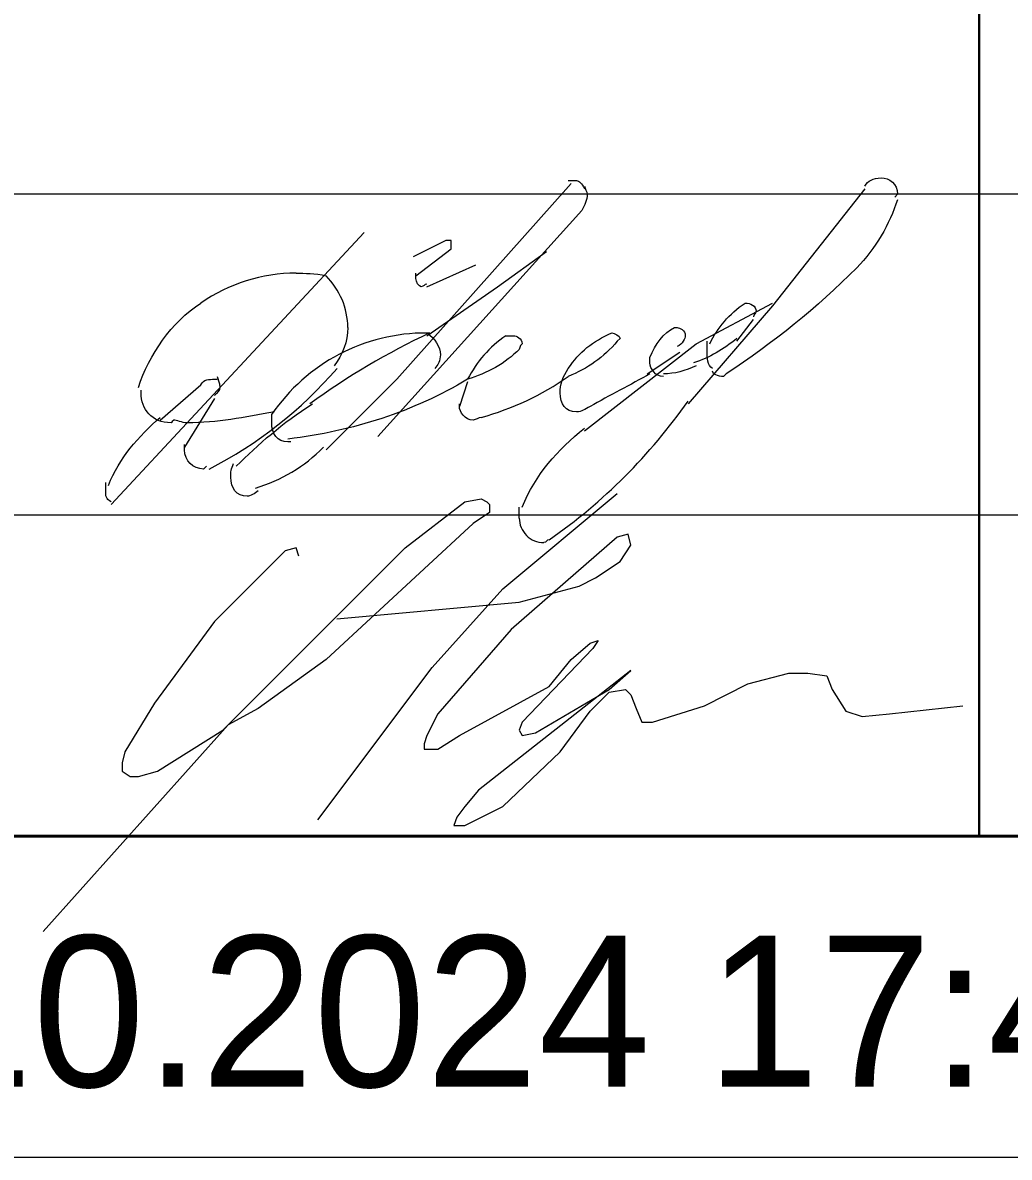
# Model space of a CAD drawing. Header units: millimetres. Extents: x 2294 to 908349, y -83289 to 219220.
# Drawn here: x 787633 to 789218, y 157873 to 159696 of the extents above; entities that cross this region are included whole.
import ezdxf

# ---------------------------------------------------------------- set-up
doc = ezdxf.new("R2010")
doc.units = ezdxf.units.MM
doc.layers.add('PDF _Геометрия', color=7, linetype='Continuous')
doc.layers.add('PDF _Текст', color=7, linetype='Continuous')

msp = doc.modelspace()

# ---------------------------------------------------------------- linework, layer by layer
at = {"layer": 'PDF _Геометрия', "lineweight": 18}
msp.add_lwpolyline([(803106.3, 219215.1), (716260.6, 219215.1), (716260.6, 157873.2), (803106.3, 157873.2)], dxfattribs=at)
at = {"layer": 'PDF _Геометрия', "lineweight": 40}
msp.add_lwpolyline([(802599.2, 218699.3), (802599.2, 158389), (718324, 158389), (718324, 218699.3)], close=True, dxfattribs=at)
at = {"layer": 'PDF _Геометрия', "lineweight": 30}
msp.add_lwpolyline([(789169.7, 164067.7), (789169.7, 158389)], dxfattribs=at)
at = {"layer": 'PDF _Геометрия', "color": 5, "lineweight": 9}
for points in [[(788514, 159438.2), (788234.2, 159123.4), (788120.5, 159009.8)], [(788986.1, 159429.5), (788837.5, 159241.5), (788702, 159084.1)], [(789038.6, 159420.7), (789034.2, 159416.3)], [(788203.6, 159031.6), (788531.5, 159394.5)], [(788181.7, 159359.5), (787775.2, 158922.4)], [(788264.8, 159289.6), (788321.6, 159333.3), (788321.6, 159346.4), (788312.9, 159346.4), (788260.4, 159320.2)], [(788282.3, 159193.4), (788395.9, 159272.1), (788474.6, 159328.9)], [(788282.3, 159272.1), (788361, 159307.1)], [(788535.8, 159040.4), (788715.1, 159180.3), (788837.5, 159245.9)], [(788793.8, 159245.9), (788793.8, 159245.9)], [(788780.6, 159184.7), (788806.9, 159219.6)], [(788579.5, 159197.8), (788579.5, 159197.8)], [(788697.6, 159193.4), (788697.6, 159193.4)], [(788592.7, 159189), (788588.3, 159184.7)], [(788636.4, 159132.2), (788688.8, 159167.2)], [(788347.9, 159119.1), (788334.7, 159079.7)], [(788662.6, 159127.8), (788662.6, 159127.8)], [(787853.9, 159057.9), (787919.4, 159114.7)], [(788496.5, 159101.6), (788496.5, 159101.6)], [(787941.3, 159092.8), (787893.2, 159014.2)], [(787928.2, 158983.6), (787923.8, 158979.2)], [(788107.4, 158415.3), (788291, 158660.1), (788404.7, 158786.8), (788588.3, 158939.8)], [(788076.8, 158839.3), (788072.4, 158852.4), (788055, 158848), (787941.3, 158734.4), (787845.1, 158603.2), (787797, 158524.5), (787792.7, 158507.1), (787792.7, 158493.9), (787805.8, 158485.2), (787818.9, 158485.2), (787849.5, 158493.9), (787954.4, 158559.5), (788247.3, 158852.4), (788343.5, 158926.7), (788369.7, 158931.1), (788378.5, 158926.7), (788382.8, 158922.4), (788382.8, 158909.2), (788356.6, 158891.8), (788120.5, 158673.2), (788011.2, 158594.5), (787963.2, 158568.3), (787665.9, 158236)], [(788138, 158738.7), (788430.9, 158765), (788527.1, 158791.2), (788553.3, 158804.3), (788592.7, 158830.6), (788610.1, 158856.8), (788605.8, 158874.3), (788588.3, 158869.9), (788417.8, 158721.3), (788299.8, 158585.7), (788282.3, 158550.8), (788277.9, 158537.7), (788277.9, 158528.9), (788299.8, 158528.9), (788334.7, 158550.8), (788479, 158629.5), (788514, 158673.2), (788544.6, 158699.4), (788557.7, 158703.8), (788548.9, 158690.7), (788435.3, 158572.6), (788430.9, 158559.5), (788435.3, 158550.8), (788457.1, 158555.1), (788575.2, 158625.1), (788610.1, 158655.7), (788365.3, 158463.3), (788343.5, 158437.1), (788330.4, 158419.6), (788326, 158406.5), (788343.5, 158406.5), (788404.7, 158437.1), (788496.5, 158524.5), (788544.6, 158590.1), (788575.2, 158620.7), (788601.4, 158625.1), (788610.1, 158616.3), (788618.9, 158594.5), (788627.6, 158572.6), (788645.1, 158572.6), (788728.2, 158598.9), (788798.1, 158633.8), (788863.7, 158651.3), (788894.3, 158651.3), (788924.9, 158646.9), (788933.6, 158625.1), (788955.5, 158590.1), (788981.7, 158581.4), (789025.4, 158585.7), (789143.5, 158598.9)]]:
    msp.add_lwpolyline(points, dxfattribs=at)
at = {"layer": 'PDF _Геометрия', "lineweight": 9}
for points in [[(790205.8, 159420.7), (783491, 159420.7)], [(790205.8, 158904.9), (783491, 158904.9)]]:
    msp.add_lwpolyline(points, dxfattribs=at)
at = {"layer": 'PDF _Геометрия', "color": 5, "lineweight": 9}
msp.add_lwpolyline([(788973, 159302.7, -0.052948), (788763.2, 159132.2), (788758.8, 159127.8)], format="xyb", dxfattribs=at)
for centre, radius, start, end in [((788071.7, 159028.9), 265, 89.8324, 125.062), ((788036.1, 159205.1), 119.4, 0.6676, 44.9997), ((788280.6, 158898.6), 299.2, 89.6861, 145.831), ((788815.5, 158083.3), 1233.6, 115.3836, 125.7749), ((788514.9, 159039.1), 187.1, 124.4354, 153.1928), ((787626.2, 159579.8), 674.2, 297.0292, 319.3928), ((788250.2, 159499.2), 453, 285.2963, 304.9333), ((787963.7, 159603.8), 900.3, 304.9151, 325.0849), ((787935.5, 159191.4), 253.1, 286.3795, 315.548), ((788470.1, 158900.3), 39.2, 179.7603, 270.2397)]:
    msp.add_arc(centre, radius, start, end, dxfattribs=at)
for points in [[(788986.1, 159433.8), (788990.5, 159442.6), (788999.2, 159446.9), (789012.3, 159446.9)], [(789012.3, 159446.9), (789025.4, 159446.9), (789038.6, 159438.2), (789038.6, 159420.7)], [(788509.6, 159442.6), (788514, 159442.6), (788518.3, 159442.6), (788522.7, 159442.6)], [(788522.7, 159442.6), (788527.1, 159442.6), (788531.5, 159438.2), (788535.8, 159429.5)], [(788535.8, 159433.8), (788535.8, 159429.5), (788540.2, 159425.1), (788540.2, 159420.7)], [(788540.2, 159420.7), (788540.2, 159412), (788535.8, 159403.2), (788531.5, 159394.5)], [(789038.6, 159412), (789025.4, 159372.6), (789003.6, 159333.3), (788973, 159302.7)], [(788072.4, 159293.9), (788085.6, 159293.9), (788103, 159293.9), (788120.5, 159289.6)], [(788264.8, 159285.2), (788264.8, 159289.6), (788264.8, 159289.6), (788264.8, 159293.9)], [(788273.5, 159272.1), (788269.2, 159272.1), (788264.8, 159280.8), (788264.8, 159285.2)], [(788282.3, 159276.5), (788277.9, 159276.5), (788277.9, 159272.1), (788273.5, 159272.1)], [(787818.9, 159110.3), (787836.4, 159162.8), (787871.4, 159215.3), (787919.4, 159245.9)], [(788736.9, 159180.3), (788750, 159206.5), (788767.5, 159228.4), (788793.8, 159245.9)], [(788793.8, 159245.9), (788802.5, 159245.9), (788811.2, 159241.5), (788811.2, 159232.7)], [(788811.2, 159232.7), (788811.2, 159228.4), (788806.9, 159228.4), (788806.9, 159224)], [(788155.5, 159206.5), (788155.5, 159184.7), (788146.8, 159162.8), (788133.6, 159145.3)], [(788282.3, 159197.8), (788295.4, 159189), (788304.1, 159175.9), (788304.1, 159162.8)], [(788282.3, 159197.8), (788286.7, 159197.8), (788286.7, 159197.8), (788286.7, 159197.8)], [(788409.1, 159193.4), (788413.4, 159193.4), (788417.8, 159193.4), (788422.2, 159193.4)], [(788422.2, 159193.4), (788426.5, 159193.4), (788435.3, 159189), (788435.3, 159180.3)], [(788509.6, 159140.9), (788527.1, 159167.2), (788548.9, 159184.7), (788579.5, 159197.8)], [(788579.5, 159197.8), (788583.9, 159197.8), (788592.7, 159193.4), (788592.7, 159189)], [(788640.8, 159158.4), (788649.5, 159180.3), (788662.6, 159197.8), (788680.1, 159206.5)], [(788680.1, 159206.5), (788680.1, 159206.5), (788680.1, 159206.5), (788684.5, 159206.5)], [(788684.5, 159206.5), (788688.8, 159206.5), (788697.6, 159202.1), (788697.6, 159193.4)], [(788697.6, 159193.4), (788697.6, 159189), (788693.2, 159180.3), (788684.5, 159175.9)], [(788430.9, 159171.5), (788409.1, 159149.7), (788378.5, 159132.2), (788347.9, 159123.4)], [(788435.3, 159180.3), (788435.3, 159180.3), (788430.9, 159175.9), (788430.9, 159171.5)], [(788588.3, 159184.7), (788566.4, 159158.4), (788540.2, 159140.9), (788509.6, 159127.8)], [(788780.6, 159189), (788758.8, 159171.5), (788736.9, 159158.4), (788710.7, 159149.7)], [(788732.6, 159167.2), (788732.6, 159171.5), (788732.6, 159175.9), (788732.6, 159184.7)], [(788304.1, 159162.8), (788304.1, 159154), (788299.8, 159145.3), (788295.4, 159140.9)], [(788640.8, 159149.7), (788640.8, 159154), (788640.8, 159158.4), (788640.8, 159158.4)], [(788741.3, 159140.9), (788732.6, 159145.3), (788732.6, 159158.4), (788732.6, 159167.2)], [(788496.5, 159101.6), (788496.5, 159114.7), (788500.9, 159127.8), (788509.6, 159140.9)], [(788662.6, 159127.8), (788649.5, 159127.8), (788640.8, 159140.9), (788640.8, 159149.7)], [(788715.1, 159145.3), (788697.6, 159136.6), (788680.1, 159132.2), (788662.6, 159132.2)], [(788758.8, 159127.8), (788750, 159127.8), (788741.3, 159132.2), (788741.3, 159136.6)], [(787919.4, 159114.7), (787923.8, 159123.4), (787932.6, 159123.4), (787941.3, 159123.4)], [(787941.3, 159123.4), (787941.3, 159123.4), (787941.3, 159123.4), (787945.7, 159123.4)], [(787945.7, 159127.8), (787945.7, 159123.4), (787950, 159119.1), (787950, 159110.3)], [(788347.9, 159123.4), (788260.4, 159071), (788164.2, 159040.4), (788059.3, 159027.3)], [(788640.8, 159132.2), (788610.1, 159114.7), (788575.2, 159097.2), (788544.6, 159079.7)], [(787823.3, 159101.6), (787823.3, 159106), (787823.3, 159106), (787823.3, 159106)], [(787871.4, 159053.5), (787840.8, 159053.5), (787823.3, 159075.4), (787823.3, 159101.6)], [(787950, 159110.3), (787950, 159106), (787945.7, 159101.6), (787941.3, 159097.2)], [(788522.7, 159071), (788505.2, 159071), (788496.5, 159084.1), (788496.5, 159101.6)], [(787976.3, 158983.6), (788011.2, 159018.5), (788050.6, 159053.5), (788098.7, 159084.1)], [(788334.7, 159079.7), (788334.7, 159084.1), (788334.7, 159084.1), (788334.7, 159084.1)], [(787770.8, 158953), (787788.3, 158996.7), (787818.9, 159031.6), (787853.9, 159062.2)], [(788037.5, 159071), (787989.4, 159062.2), (787945.7, 159053.5), (787897.6, 159053.5)], [(788033.1, 159053.5), (788033.1, 159057.9), (788033.1, 159062.2), (788033.1, 159066.6)], [(788356.6, 159057.9), (788343.5, 159057.9), (788334.7, 159071), (788334.7, 159079.7)], [(788369.7, 159062.2), (788365.3, 159062.2), (788361, 159057.9), (788356.6, 159057.9)], [(788544.6, 159079.7), (788535.8, 159075.4), (788531.5, 159071), (788522.7, 159071)], [(787875.7, 159057.9), (787871.4, 159053.5), (787871.4, 159053.5), (787871.4, 159053.5)], [(787897.6, 159053.5), (787888.8, 159053.5), (787880.1, 159057.9), (787875.7, 159057.9)], [(788059.3, 159022.9), (788041.8, 159022.9), (788033.1, 159036), (788033.1, 159053.5)], [(788435.3, 158918), (788457.1, 158970.4), (788492.1, 159009.8), (788535.8, 159044.8)], [(787893.2, 159009.8), (787893.2, 159014.2), (787893.2, 159014.2), (787893.2, 159018.5)], [(787923.8, 158979.2), (787906.3, 158979.2), (787893.2, 158992.3), (787893.2, 159009.8)], [(788063.7, 159022.9), (788059.3, 159022.9), (788059.3, 159022.9), (788059.3, 159022.9)], [(787967.5, 158966.1), (787967.5, 158974.8), (787967.5, 158979.2), (787971.9, 158987.9)], [(787766.4, 158944.2), (787766.4, 158948.6), (787766.4, 158953), (787766.4, 158957.3)], [(787993.8, 158935.5), (787976.3, 158935.5), (787967.5, 158948.6), (787967.5, 158966.1)], [(787775.2, 158926.7), (787766.4, 158931.1), (787766.4, 158935.5), (787766.4, 158944.2)], [(788011.2, 158944.2), (788006.9, 158939.8), (787998.1, 158935.5), (787993.8, 158935.5)], [(788430.9, 158900.5), (788430.9, 158909.2), (788430.9, 158913.6), (788430.9, 158918)], [(788479, 158865.5), (788474.6, 158865.5), (788474.6, 158861.2), (788470.3, 158861.2)]]:
    msp.add_open_spline(points, degree=3, dxfattribs=at)

# ---------------------------------------------------------------- texts
at = {"layer": 'PDF _Текст', "color": 9, "true_color": 0xc0c0c0, "insert": (787017.3, 158106.1), "char_height": 242.744, "attachment_point": 4, "style": ''}
msp.add_mtext('30.10.2024 17:45:37', dxfattribs=at)

doc.saveas('drawing.dxf')
